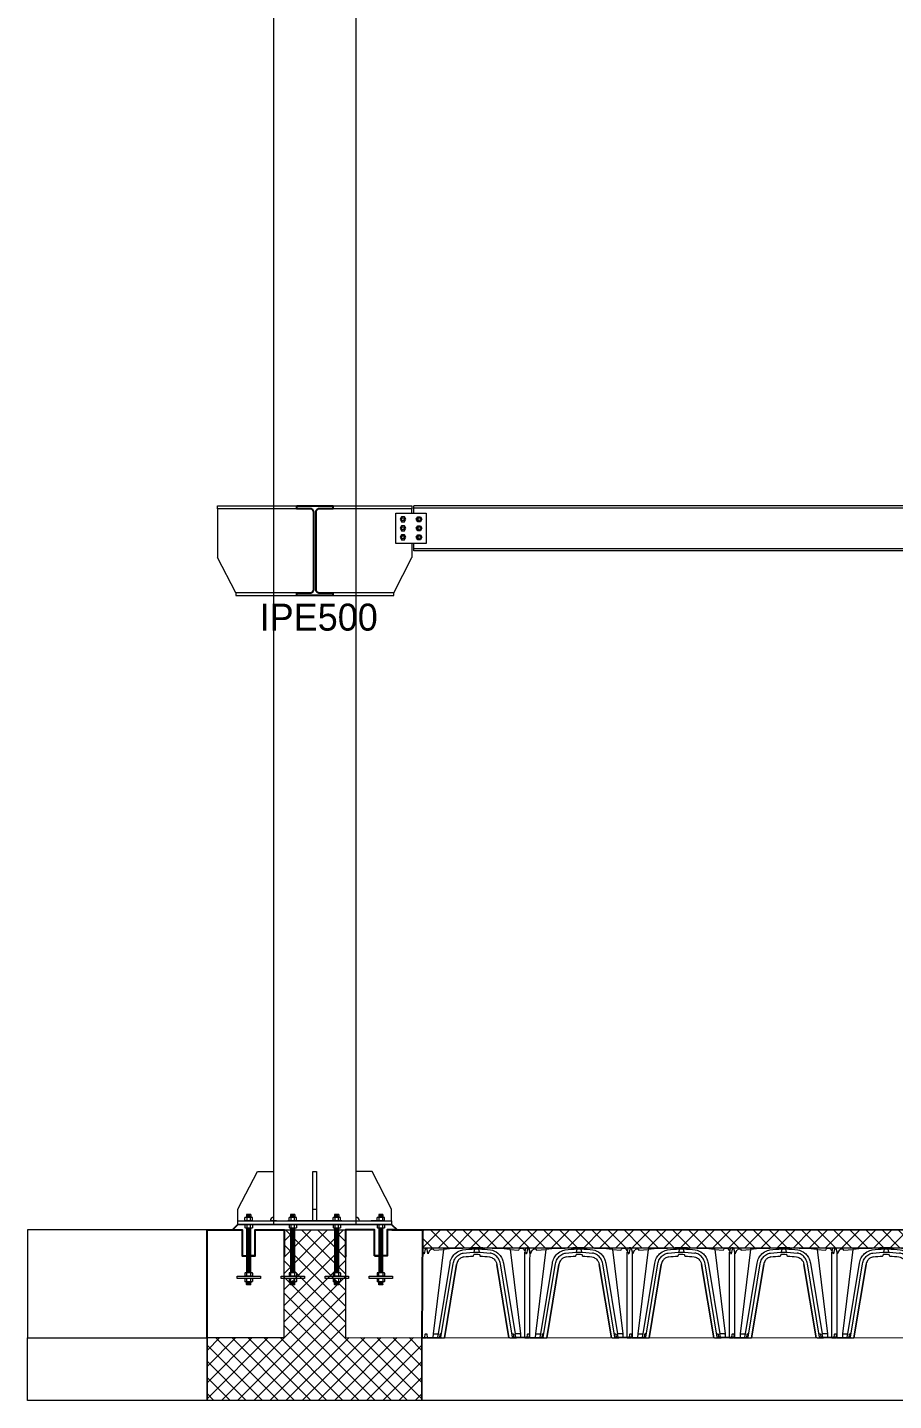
# Model space of a CAD drawing. Header units: millimetres. Extents: x -6949 to 549764, y -83146 to 127128.
# Drawn here: x 509064 to 513887, y 61563 to 69206 of the extents above; entities that cross this region are included whole.
import ezdxf

# ---------------------------------------------------------------- set-up
doc = ezdxf.new("R2010")
doc.units = ezdxf.units.MM
for name, color, linetype, lineweight in [('bulloni', 5, 'Continuous', 9), ('fonda', 7, 'Continuous', 18), ('iglù', 252, 'Continuous', 9), ('piastra', 6, 'Continuous', 18), ('S-BEAM', 5, 'Continuous', 18), ('S-COLS', 7, 'Continuous', 18), ('S-FSTN', 7, 'Continuous', 18), ('S20', 7, 'Continuous', 25), ('SEZIONI acciaio - Steel sections', 7, 'Continuous', 25), ('solaio2', 7, 'Continuous', 9)]:
    doc.layers.add(name, color=color, linetype=linetype, lineweight=lineweight)
doc.layers.add('quote', color=7, linetype='Continuous', lineweight=5, true_color=0x383838)
doc.styles.get("Standard").update_dxf_attribs({"font": ''})
doc.styles.get('Standard').set_extended_font_data('Bahnschrift Light')

# ---------------------------------------------------------------- blocks, each defined once
blk = doc.blocks.new('*U1334')
at = {"layer": 'bulloni'}
for p, q in [((-8.7, -0.3), (8.7, 0.7)), ((-6.7, 6.9), (6.7, 6.2)), ((-6.7, 3.2), (6.7, 3.9)), ((-8.7, -6.9), (8.7, -6)), ((-6.7, -3.5), (6.7, -2.8))]:
    blk.add_line(p, q, dxfattribs=at)
blk = doc.blocks.new('*U1335')
at = {"color": 0, "linetype": 'ByBlock', "lineweight": -2, "transparency": 16777216}
for p in [(0, 227.5), (0, 210), (0, 192.5), (0, 175), (0, 157.5), (0, 140), (0, 122.5), (0, 105), (0, 87.5), (0, 70), (0, 52.5), (0, 35), (0, 17.5), (0, 0)]:
    blk.add_blockref('*U1334', p, dxfattribs=at)
blk = doc.blocks.new('*U1336')
at = {"layer": 'bulloni'}
for p, q in [((-8.7, -0.3), (8.7, 0.7)), ((-6.7, 6.9), (6.7, 6.2)), ((-6.7, 3.2), (6.7, 3.9)), ((-8.7, -6.9), (8.7, -6)), ((-6.7, -3.5), (6.7, -2.8))]:
    blk.add_line(p, q, dxfattribs=at)
blk = doc.blocks.new('*U1316')
at = {"color": 0, "linetype": 'ByBlock', "lineweight": -2, "transparency": 16777216}
for p in [(0, 227.5), (0, 210), (0, 192.5), (0, 175), (0, 157.5), (0, 140), (0, 122.5), (0, 105), (0, 87.5), (0, 70), (0, 52.5), (0, 35), (0, 17.5), (0, 0)]:
    blk.add_blockref('*U1336', p, dxfattribs=at)
blk = doc.blocks.new('*U1317')
at = {"layer": 'bulloni'}
for p, q in [((-8.7, -0.3), (8.7, 0.7)), ((-6.7, 6.9), (6.7, 6.2)), ((-6.7, 3.2), (6.7, 3.9)), ((-8.7, -6.9), (8.7, -6)), ((-6.7, -3.5), (6.7, -2.8))]:
    blk.add_line(p, q, dxfattribs=at)
blk = doc.blocks.new('*U1318')
at = {"color": 0, "linetype": 'ByBlock', "lineweight": -2, "transparency": 16777216}
for p in [(0, 227.5), (0, 210), (0, 192.5), (0, 175), (0, 157.5), (0, 140), (0, 122.5), (0, 105), (0, 87.5), (0, 70), (0, 52.5), (0, 35), (0, 17.5), (0, 0)]:
    blk.add_blockref('*U1317', p, dxfattribs=at)
blk = doc.blocks.new('*U1332')
at = {"layer": 'bulloni'}
for p, q in [((-8.7, -0.3), (8.7, 0.7)), ((-6.7, 6.9), (6.7, 6.2)), ((-6.7, 3.2), (6.7, 3.9)), ((-8.7, -6.9), (8.7, -6)), ((-6.7, -3.5), (6.7, -2.8))]:
    blk.add_line(p, q, dxfattribs=at)
blk = doc.blocks.new('*U1333')
at = {"color": 0, "linetype": 'ByBlock', "lineweight": -2, "transparency": 16777216}
for p in [(0, 227.5), (0, 210), (0, 192.5), (0, 175), (0, 157.5), (0, 140), (0, 122.5), (0, 105), (0, 87.5), (0, 70), (0, 52.5), (0, 35), (0, 17.5), (0, 0)]:
    blk.add_blockref('*U1332', p, dxfattribs=at)
blk = doc.blocks.new('*U1330')
at = {"layer": 'bulloni'}
blk.add_lwpolyline([(-15.6, 0), (-7.8, -13.5), (7.8, -13.5), (15.6, 0), (7.8, 13.5), (-7.8, 13.5)], close=True, dxfattribs=at)
for radius in [9, 7.88]:
    blk.add_circle((0, 0), radius, dxfattribs=at)
blk = doc.blocks.new('*U1331')
at = {"color": 0, "linetype": 'ByBlock', "lineweight": -2, "transparency": 16777216}
for p in [(0, 0), (0, -50), (0, -100)]:
    blk.add_blockref('*U1330', p, dxfattribs=at)
blk = doc.blocks.new('*U1328')
at = {"layer": 'bulloni'}
blk.add_lwpolyline([(-15.6, 0), (-7.8, -13.5), (7.8, -13.5), (15.6, 0), (7.8, 13.5), (-7.8, 13.5)], close=True, dxfattribs=at)
for radius in [9, 7.88]:
    blk.add_circle((0, 0), radius, dxfattribs=at)
blk = doc.blocks.new('*U1329')
at = {"color": 0, "linetype": 'ByBlock', "lineweight": -2, "transparency": 16777216}
for p in [(0, 0), (0, -50), (0, -100)]:
    blk.add_blockref('*U1328', p, dxfattribs=at)
blk = doc.blocks.new('solido h 50')
at = {"linetype": 'Continuous'}
for p, q in [((107.6, 927.3), (108.9, 933.3)), ((107.6, 927.3), (107.6, 927.3)), ((107.6, 927.2), (107.6, 927.3)), ((107.6, 927.2), (107.6, 927.2)), ((107.6, 925.6), (107.6, 927.2)), ((110.2, 934.3), (113.1, 934.3)), ((115.6, 928.1), (114.5, 933.3)), ((117.8, 931.5), (115.8, 928.1)), ((140.9, 931.9), (123.5, 790.9)), ((126.8, 930.8), (126.5, 931.3)), ((140.8, 931.6), (126.8, 930.8)), ((140.9, 931.9), (140.9, 931.9)), ((140.9, 931.9), (140.9, 931.9)), ((140.9, 931.9), (140.9, 931.9)), ((140.9, 931.9), (140.9, 931.9)), ((141.6, 932.6), (141.6, 932.6)), ((150.4, 933.4), (150.3, 933.4)), ((174.8, 934.2), (174.6, 934.2)), ((177, 934.2), (174.7, 934.2)), ((176.1, 934.2), (174.8, 934.2)), ((177, 934.2), (176.1, 934.2)), ((177.3, 934.2), (177, 934.2)), ((177.3, 934.2), (177.3, 934.2)), ((177.3, 934.2), (177.3, 934.2)), ((177.9, 934.2), (177.3, 934.2)), ((177.9, 934.2), (177.3, 934.2)), ((177.9, 934.2), (177.9, 934.2)), ((179, 934.2), (177.9, 934.2)), ((206.9, 934.3), (186.3, 934.3)), ((186.3, 934.3), (206.9, 934.3)), ((190.6, 920.7), (190.6, 920.7)), ((190.6, 920.7), (190.7, 920.7)), ((190.6, 920.7), (190.7, 920.7)), ((190.6, 920.7), (190.6, 920.7)), ((191.4, 921.8), (191.3, 921.3)), ((191.3, 921.3), (191.3, 921.3)), ((191.3, 921.3), (191.3, 921.3)), ((191.6, 922.7), (191.4, 921.9)), ((191.4, 921.9), (191.4, 921.8)), ((191.6, 922.9), (191.6, 922.9)), ((191.6, 922.9), (191.6, 922.7)), ((191.6, 922.9), (191.6, 922.9)), ((191.9, 927.2), (193, 932.3)), ((192.2, 923.6), (192.2, 923.6)), ((200, 934.3), (193.2, 934.3)), ((193.2, 934.3), (193.2, 934.3)), ((199.3, 933), (193.9, 933)), ((200, 934.3), (200, 934.3)), ((200.1, 932.3), (201.2, 927.2)), ((201.5, 922.9), (201.5, 922.9)), ((201.6, 922.7), (201.5, 922.9)), ((201.5, 922.9), (201.5, 922.9)), ((201.7, 921.9), (201.6, 922.7)), ((201.8, 921.6), (201.7, 921.9)), ((201.9, 921.3), (201.8, 921.6)), ((201.9, 921.3), (201.9, 921.3)), ((201.9, 921.3), (201.9, 921.3)), ((202.5, 920.7), (202.6, 920.7)), ((202.6, 920.7), (202.9, 920.7)), ((202.9, 920.7), (202.6, 920.7)), ((242.8, 933.4), (242.8, 933.4)), ((251.6, 932.6), (251.6, 932.6)), ((252.3, 931.9), (252.3, 931.9)), ((252.3, 931.9), (252.3, 931.9)), ((252.3, 931.9), (252.3, 931.9)), ((252.3, 931.9), (252.3, 931.9)), ((252.3, 931.9), (269.6, 790.9)), ((267.8, 930.7), (252.3, 931.6)), ((277.7, 924.7), (274.2, 930.9)), ((277.7, 924.7), (277.7, 924.7)), ((278, 924.7), (279.6, 932.3)), ((278, 924.7), (278, 924.7)), ((278, 924.7), (278, 924.7)), ((278, 924.7), (278, 924.7)), ((280.5, 933), (281.9, 933)), ((282.8, 932.3), (284.5, 924.3)), ((284.5, 924.3), (284.5, 924.4)), ((284.5, 924.4), (284.5, 924.4)), ((286.3, 927.1), (284.7, 924.3)), ((284.8, 924.3), (284.7, 924.3)), ((287.1, 927.3), (286.6, 927.3)), ((287.1, 927.3), (287.1, 927.3)), ((287.1, 784.3), (287.1, 927.3)), ((107.6, 785.4), (107.6, 907.8)), ((151.9, 908.6), (132.4, 790.9)), ((136.8, 785.3), (157.1, 907.8)), ((163, 906.8), (142.7, 784.3)), ((142.7, 784.3), (163, 906.8)), ((151.9, 908.6), (151.9, 908.6)), ((163, 906.8), (163, 906.8)), ((163, 906.8), (163, 906.8)), ((230.2, 906.8), (230.2, 906.8)), ((250.4, 784.3), (230.2, 906.8)), ((230.2, 906.8), (230.2, 906.8)), ((230.2, 906.8), (250.4, 784.3)), ((256.3, 785.3), (236, 907.8)), ((241.2, 908.6), (241.2, 908.6)), ((260.7, 790.9), (241.2, 908.6)), ((107.6, 785.4), (108.2, 785.4)), ((107.6, 784.9), (107.6, 785.4)), ((108.2, 784.9), (107.6, 784.9)), ((107.6, 784.9), (107.6, 784.9)), ((108.2, 785.4), (108.6, 785.4)), ((108.5, 784.9), (108.2, 784.9)), ((108.5, 784.9), (109.7, 784.9)), ((109.8, 785.4), (108.6, 785.4)), ((112.7, 784.9), (109.7, 784.9)), ((109.8, 785.4), (112.2, 785.4)), ((113.5, 785.4), (112.2, 785.4)), ((113.9, 784.9), (112.7, 784.9)), ((112.8, 784.3), (112.7, 784.9)), ((112.8, 784.3), (114, 784.3)), ((114, 785.4), (113.5, 785.4)), ((113.9, 784.9), (130.1, 784.9)), ((114, 784.3), (113.9, 784.9)), ((123.5, 785.4), (114, 785.4)), ((114, 784.3), (130.1, 784.3)), ((123.5, 790.9), (123.4, 784.9)), ((124.4, 790.9), (123.5, 790.9)), ((124.4, 790.9), (132.5, 790.9)), ((130.1, 784.9), (136.4, 784.9)), ((136.8, 784.3), (130.1, 784.3)), ((131.5, 785.3), (132.5, 790.9)), ((135.3, 790.1), (134.9, 785)), ((137.3, 790.9), (136.2, 790.9)), ((136.8, 785.1), (136.8, 784.3)), ((141.1, 784.3), (136.8, 784.3)), ((141.1, 784.3), (142.7, 784.3)), ((252.1, 784.3), (250.4, 784.3)), ((256.5, 784.3), (252.1, 784.3)), ((255.9, 790.9), (256.9, 790.9)), ((256.3, 785.3), (256.4, 784.9)), ((256.8, 784.9), (256.4, 784.9)), ((256.4, 784.9), (256.5, 784.3)), ((256.5, 784.3), (256.9, 784.3)), ((287.1, 784.9), (256.8, 784.9)), ((256.8, 784.9), (256.8, 784.9)), ((256.9, 784.3), (256.9, 784.3)), ((263.1, 784.3), (256.9, 784.3)), ((258.3, 785), (257.8, 790.1)), ((268.7, 790.9), (260.7, 790.9)), ((261.6, 785.3), (260.7, 790.9)), ((279.3, 784.3), (263.1, 784.3)), ((268.7, 790.9), (269.6, 790.9)), ((269.6, 790.9), (269.7, 784.9)), ((279.3, 784.3), (280.5, 784.3)), ((279.9, 790.1), (279.5, 785)), ((286.7, 784.3), (280.5, 784.3)), ((281.8, 790.9), (280.8, 790.9)), ((283.2, 785), (282.7, 790.1)), ((287.1, 784.3), (286.7, 784.3))]:
    blk.add_line(p, q, dxfattribs=at)
for points in [[(173.4, 931, 0.136663), (161.4, 925.6, 0.075513), (156.2, 919.8, 0.069948), (152.9, 912.6, 0.0344), (151.9, 908.6)], [(157.1, 907.8, -0.089518), (159.9, 915.6, -0.08462), (164.5, 921.1, -0.102034), (171.3, 925, -0.039458), (174.2, 925.6)], [(175.1, 919.3, 0.133193), (168.5, 916.4, 0.106303), (164.5, 911.4, 0.076859), (163, 906.8)], [(191.6, 922.9, -0.162784), (192, 923.5, -0.095787), (192.2, 923.6)], [(201, 923.6, -0.128744), (201.2, 923.4, -0.135765), (201.5, 922.9)], [(218, 919.3, -0.115244), (223.8, 917, -0.089496), (227.6, 913.3, -0.111107), (230.2, 906.8)], [(236, 907.8, 0.089518), (233.3, 915.6, 0.08462), (228.7, 921.1, 0.102034), (221.9, 925, 0.039458), (219, 925.6)], [(241.2, 908.6, 0.07966), (238.3, 917.5, 0.08148), (233.1, 924.4, 0.113923), (223.6, 930.1, 0.040821), (219.8, 931)]]:
    blk.add_lwpolyline(points, format="xyb", dxfattribs=at)
for centre, radius, start, end in [((-10694, 899.6), 10801.6, 0.04323, 0.13798), ((110.2, 933), 1.35, 90, 168), ((113.1, 933), 1.35, 12, 90), ((115.7, 928.1), 0.159, 213.856, 328.0392), ((122.1, 929.1), 4.95, 27, 150), ((141.6, 931.9), 0.75, 91.9179, 173.9883), ((141.6, 931.8), 0.75, 91.9181, 173.9882), ((167.2, 680.5), 253.4, 91.6199, 95.8125), ((188.6, 116.1), 818.2, 90.9842, 92.0008), ((196.6, 773.8), 158.8, 91.2231, 98.3969), ((196.6, 773.8), 153.4, 89.9999, 98.3968), ((196.6, 773.8), 147, 92.3342, 98.3969), ((196.6, 773.8), 147, 92.3339, 98.3969), ((196.6, -692.2), 1626.5, 90.3633, 90.6196), ((186.3, 932.8), 1.5, 90, 90.3633), ((190.6, 921.5), 0.75, 276.8301, 347.6969), ((190.6, 921.5), 0.75, 276.7973, 347.7432), ((196.3, 767.4), 156.2, 89.9081, 91.5201), ((193.2, 933), 1.35, 90, 98.8655), ((193.9, 932.1), 0.9, 90, 168), ((196.6, 773.8), 153.4, 81.6032, 90.0001), ((196.8, 763.3), 160.4, 88.5128, 90.0819), ((199.3, 932.1), 0.9, 12, 90), ((200, 933), 1.35, 81.1345, 90), ((196.6, 773.8), 158.8, 81.6031, 88.7768), ((202.6, 921.5), 0.75, 192.2309, 262.2068), ((202.6, 921.5), 0.751, 192.2044, 262.2384), ((196.6, 773.8), 147, 81.6031, 87.5469), ((196.6, 773.8), 147, 81.6031, 87.5469), ((203.8, 90.8), 843.5, 88.01, 89.7898), ((225.9, 680.5), 253.4, 84.1906, 88.3832), ((251.6, 931.9), 0.75, 6.0149, 88.0851), ((251.6, 931.9), 0.75, 6.0148, 88.0852), ((271, 929.1), 3.6, 30, 152.9143), ((277.8, 924.8), 0.15, 213.9796, 339.3171), ((280.5, 932.1), 0.9, 90, 168), ((281.9, 932.1), 0.9, 12, 90), ((284.6, 924.4), 0.15, 200.4704, 330.0115), ((284.6, 924.4), 0.15, 192.0138, 329.9989), ((286.6, 927), 0.3, 90.0075, 149.9931), ((108.2, 906.6), 1.17, 78.7223, 91.1428), ((131.1, 785.3), 0.452, 269.7718, 350.4703), ((134.8, 785), 0.15, 270, 355), ((136.2, 790), 0.9, 90, 175), ((136.4, 785.3), 0.45, 270, 324.2654), ((136.4, 785.3), 0.45, 324.2654, 350.6), ((137.3, 790), 0.9, 56.716, 90), ((255.9, 790), 0.9, 90, 123.284), ((256.9, 790), 0.9, 5, 90), ((258.4, 785), 0.15, 185, 270), ((262.1, 785.3), 0.452, 189.5297, 270.2282), ((279.3, 785), 0.15, 270, 355), ((280.8, 790), 0.9, 90, 175), ((281.8, 790), 0.9, 5, 90), ((283.3, 785), 0.15, 185, 270)]:
    blk.add_arc(centre, radius, start, end, dxfattribs=at)
blk = doc.blocks.new('*U1427')
at = {"layer": 'iglù', "linetype": 'Continuous', "xscale": -3.333639676299367, "yscale": 3.333639676299367, "zscale": 3.333639676299367}
blk.add_blockref('solido h 50', (658, -2864.7), dxfattribs=at)
blk = doc.blocks.new('*U1428')
at = {"layer": 'S-BEAM', "color": 0, "linetype": 'ByBlock', "lineweight": -2, "transparency": 16777216}
for p in [(0, 0), (570, 0), (1140, 0), (1710, 0), (2280, 0), (2850, 0), (3420, 0), (3990, 0), (4560, 0), (5130, 0), (5700, 0)]:
    blk.add_blockref('*U1427', p, dxfattribs=at)

msp = doc.modelspace()

# ---------------------------------------------------------------- hatches: boundary and pattern name
at = {"layer": 'fonda'}
h = msp.add_hatch(dxfattribs=at)
h.set_pattern_fill('ANSI37', color=256, scale=20)
h.set_pattern_definition([(45, (461809.76, 98451.32), (-44.90128, 44.90128), []), (135, (461809.76, 98451.32), (-44.90128, -44.90128), [])])
h.paths.add_polyline_path([(510493, 61913.5), (510063.9, 61913.5), (510063.9, 61913), (510063.9, 61563.4), (511260, 61563.4), (511261, 61913.3), (510834.8, 61914.4), (510834.8, 62512.9), (510493, 62512.9)])
at = {"layer": 'S-BEAM', "true_color": 0xc7c8ca}
h = msp.add_hatch(dxfattribs=at)
h.set_pattern_fill('ANSI37', color=9, scale=20)
h.set_pattern_definition([(45, (461809.76, 98451.345), (-44.90128, 44.90128), []), (135, (461809.76, 98451.345), (-44.90128, -44.90128), [])])
h.paths.add_polyline_path([(517564, 62513.1), (511263.9, 62513), (511263.9, 62413), (517564, 62413.1)])

# ---------------------------------------------------------------- linework, layer by layer
for points in [[(510063.9, 61913.5), (510063.9, 62513), (510233.9, 62513)], [(510309.2, 62369), (510331.9, 62369), (510331.9, 62513)], [(511093.9, 62513), (511263.9, 62513), (511261, 61913.3)]]:
    msp.add_lwpolyline(points)
at = {"layer": 'bulloni'}
for p, q in [((510285.3, 62599.6), (510283.9, 62598.3)), ((510283.9, 62598.3), (510283.9, 62583)), ((510307.9, 62598.3), (510283.9, 62598.3)), ((510306.6, 62599.6), (510285.3, 62599.6)), ((510289.3, 62595.4), (510302.6, 62594.7)), ((510307.9, 62598.3), (510306.6, 62599.6)), ((510307.9, 62598.3), (510307.9, 62583)), ((510530.6, 62599.6), (510529.2, 62598.3)), ((510529.2, 62598.3), (510529.2, 62583)), ((510553.2, 62598.3), (510529.2, 62598.3)), ((510551.9, 62599.6), (510530.6, 62599.6)), ((510534.6, 62595.4), (510547.9, 62594.7)), ((510553.2, 62598.3), (510551.9, 62599.6)), ((510553.2, 62598.3), (510553.2, 62583)), ((510775.9, 62599.6), (510774.5, 62598.3)), ((510774.5, 62598.3), (510774.5, 62583)), ((510798.5, 62598.3), (510774.5, 62598.3)), ((510797.2, 62599.6), (510775.9, 62599.6)), ((510779.9, 62595.4), (510793.2, 62594.7)), ((510798.5, 62598.3), (510797.2, 62599.6)), ((510798.5, 62598.3), (510798.5, 62583)), ((511021.2, 62599.6), (511019.8, 62598.3)), ((511019.8, 62598.3), (511019.8, 62583)), ((511043.8, 62598.3), (511019.8, 62598.3)), ((511042.5, 62599.6), (511021.2, 62599.6)), ((511025.2, 62595.4), (511038.5, 62594.7)), ((511043.8, 62598.3), (511042.5, 62599.6)), ((511043.8, 62598.3), (511043.8, 62583)), ((510277.7, 62583), (510275.2, 62581.3)), ((510275.2, 62565.6), (510275.2, 62581.3)), ((510277.7, 62564), (510275.2, 62565.6)), ((510277.7, 62543), (510275.2, 62541.3)), ((510275.2, 62541.3), (510275.2, 62525.6)), ((510277.7, 62524), (510275.2, 62525.6)), ((510314.2, 62583), (510277.7, 62583)), ((510314.2, 62564), (510277.7, 62564)), ((510277.7, 62543), (510314.2, 62543)), ((510277.7, 62524), (510314.2, 62524)), ((510307.9, 62563), (510283.9, 62563)), ((510283.9, 62524), (510283.9, 62275)), ((510285.5, 62581.3), (510285.5, 62565.6)), ((510285.5, 62541.3), (510285.5, 62525.6)), ((510287.3, 62592.2), (510304.6, 62591.2)), ((510287.3, 62585.5), (510304.6, 62584.6)), ((510289.3, 62588.7), (510302.6, 62588)), ((510306.3, 62565.6), (510306.3, 62581.3)), ((510306.3, 62525.6), (510306.3, 62541.3)), ((510307.9, 62275), (510307.9, 62524)), ((510314.2, 62583), (510316.7, 62581.3)), ((510314.2, 62564), (510316.7, 62565.6)), ((510314.2, 62543), (510316.7, 62541.3)), ((510314.2, 62524), (510316.7, 62525.6)), ((510316.7, 62565.6), (510316.7, 62581.3)), ((510316.7, 62541.3), (510316.7, 62525.6)), ((510523, 62583), (510520.5, 62581.3)), ((510520.5, 62565.6), (510520.5, 62581.3)), ((510523, 62564), (510520.5, 62565.6)), ((510523, 62543), (510520.5, 62541.3)), ((510520.5, 62541.3), (510520.5, 62525.6)), ((510523, 62524), (510520.5, 62525.6)), ((510559.5, 62583), (510523, 62583)), ((510559.5, 62564), (510523, 62564)), ((510523, 62543), (510559.5, 62543)), ((510523, 62524), (510559.5, 62524)), ((510553.2, 62563), (510529.2, 62563)), ((510529.2, 62524), (510529.2, 62275)), ((510530.8, 62581.3), (510530.8, 62565.6)), ((510530.8, 62541.3), (510530.8, 62525.6)), ((510532.6, 62592.2), (510549.9, 62591.2)), ((510532.6, 62585.5), (510549.9, 62584.6)), ((510534.6, 62588.7), (510547.9, 62588)), ((510551.6, 62565.6), (510551.6, 62581.3)), ((510551.6, 62525.6), (510551.6, 62541.3)), ((510553.2, 62275), (510553.2, 62524)), ((510559.5, 62583), (510562, 62581.3)), ((510559.5, 62564), (510562, 62565.6)), ((510559.5, 62543), (510562, 62541.3)), ((510559.5, 62524), (510562, 62525.6)), ((510562, 62565.6), (510562, 62581.3)), ((510562, 62541.3), (510562, 62525.6)), ((510768.3, 62583), (510765.8, 62581.3)), ((510765.8, 62565.6), (510765.8, 62581.3)), ((510768.3, 62564), (510765.8, 62565.6)), ((510768.3, 62543), (510765.8, 62541.3)), ((510765.8, 62541.3), (510765.8, 62525.6)), ((510768.3, 62524), (510765.8, 62525.6)), ((510804.8, 62583), (510768.3, 62583)), ((510804.8, 62564), (510768.3, 62564)), ((510768.3, 62543), (510804.8, 62543)), ((510768.3, 62524), (510804.8, 62524)), ((510798.5, 62563), (510774.5, 62563)), ((510774.5, 62524), (510774.5, 62275)), ((510776.1, 62581.3), (510776.1, 62565.6)), ((510776.1, 62541.3), (510776.1, 62525.6)), ((510777.9, 62592.2), (510795.2, 62591.2)), ((510777.9, 62585.5), (510795.2, 62584.6)), ((510779.9, 62588.7), (510793.2, 62588)), ((510796.9, 62565.6), (510796.9, 62581.3)), ((510796.9, 62525.6), (510796.9, 62541.3)), ((510798.5, 62275), (510798.5, 62524)), ((510804.8, 62583), (510807.3, 62581.3)), ((510804.8, 62564), (510807.3, 62565.6)), ((510804.8, 62543), (510807.3, 62541.3)), ((510804.8, 62524), (510807.3, 62525.6)), ((510807.3, 62565.6), (510807.3, 62581.3)), ((510807.3, 62541.3), (510807.3, 62525.6)), ((511013.6, 62583), (511011.1, 62581.3)), ((511011.1, 62565.6), (511011.1, 62581.3)), ((511013.6, 62564), (511011.1, 62565.6)), ((511013.6, 62543), (511011.1, 62541.3)), ((511011.1, 62541.3), (511011.1, 62525.6)), ((511013.6, 62524), (511011.1, 62525.6)), ((511050.1, 62583), (511013.6, 62583)), ((511050.1, 62564), (511013.6, 62564)), ((511013.6, 62543), (511050.1, 62543)), ((511013.6, 62524), (511050.1, 62524)), ((511043.8, 62563), (511019.8, 62563)), ((511019.8, 62524), (511019.8, 62275)), ((511021.4, 62581.3), (511021.4, 62565.6)), ((511021.4, 62541.3), (511021.4, 62525.6)), ((511023.2, 62592.2), (511040.5, 62591.2)), ((511023.2, 62585.5), (511040.5, 62584.6)), ((511025.2, 62588.7), (511038.5, 62588)), ((511042.2, 62565.6), (511042.2, 62581.3)), ((511042.2, 62525.6), (511042.2, 62541.3)), ((511043.8, 62275), (511043.8, 62524)), ((511050.1, 62583), (511052.6, 62581.3)), ((511050.1, 62564), (511052.6, 62565.6)), ((511050.1, 62543), (511052.6, 62541.3)), ((511050.1, 62524), (511052.6, 62525.6)), ((511052.6, 62565.6), (511052.6, 62581.3)), ((511052.6, 62541.3), (511052.6, 62525.6)), ((510277.7, 62275), (510275.2, 62273.3)), ((510275.2, 62273.3), (510275.2, 62257.6)), ((510277.7, 62256), (510275.2, 62257.6)), ((510277.7, 62243), (510275.2, 62241.3)), ((510275.2, 62241.3), (510275.2, 62225.6)), ((510277.7, 62224), (510275.2, 62225.6)), ((510314.2, 62275), (510277.7, 62275)), ((510314.2, 62256), (510277.7, 62256)), ((510314.2, 62243), (510277.7, 62243)), ((510314.2, 62224), (510277.7, 62224)), ((510283.9, 62208.6), (510283.9, 62224)), ((510285.5, 62257.6), (510285.5, 62273.3)), ((510285.5, 62225.6), (510285.5, 62241.3)), ((510287.3, 62221.4), (510304.6, 62222.4)), ((510287.3, 62214.7), (510304.6, 62215.7)), ((510289.3, 62218.2), (510302.6, 62218.9)), ((510289.3, 62211.5), (510302.6, 62212.3)), ((510306.3, 62273.3), (510306.3, 62257.6)), ((510306.3, 62241.3), (510306.3, 62225.6)), ((510307.9, 62208.6), (510307.9, 62224)), ((510314.2, 62275), (510316.7, 62273.3)), ((510314.2, 62256), (510316.7, 62257.6)), ((510314.2, 62243), (510316.7, 62241.3)), ((510314.2, 62224), (510316.7, 62225.6)), ((510316.7, 62273.3), (510316.7, 62257.6)), ((510316.7, 62241.3), (510316.7, 62225.6)), ((510523, 62275), (510520.5, 62273.3)), ((510520.5, 62273.3), (510520.5, 62257.6)), ((510523, 62256), (510520.5, 62257.6)), ((510523, 62243), (510520.5, 62241.3)), ((510520.5, 62241.3), (510520.5, 62225.6)), ((510523, 62224), (510520.5, 62225.6)), ((510559.5, 62275), (510523, 62275)), ((510559.5, 62256), (510523, 62256)), ((510559.5, 62243), (510523, 62243)), ((510559.5, 62224), (510523, 62224)), ((510529.2, 62208.6), (510529.2, 62224)), ((510530.8, 62257.6), (510530.8, 62273.3)), ((510530.8, 62225.6), (510530.8, 62241.3)), ((510532.6, 62221.4), (510549.9, 62222.4)), ((510532.6, 62214.7), (510549.9, 62215.7)), ((510534.6, 62218.2), (510547.9, 62218.9)), ((510534.6, 62211.5), (510547.9, 62212.3)), ((510551.6, 62273.3), (510551.6, 62257.6)), ((510551.6, 62241.3), (510551.6, 62225.6)), ((510553.2, 62208.6), (510553.2, 62224)), ((510559.5, 62275), (510562, 62273.3)), ((510559.5, 62256), (510562, 62257.6)), ((510559.5, 62243), (510562, 62241.3)), ((510559.5, 62224), (510562, 62225.6)), ((510562, 62273.3), (510562, 62257.6)), ((510562, 62241.3), (510562, 62225.6)), ((510768.3, 62275), (510765.8, 62273.3)), ((510765.8, 62273.3), (510765.8, 62257.6)), ((510768.3, 62256), (510765.8, 62257.6)), ((510768.3, 62243), (510765.8, 62241.3)), ((510765.8, 62241.3), (510765.8, 62225.6)), ((510768.3, 62224), (510765.8, 62225.6)), ((510804.8, 62275), (510768.3, 62275)), ((510804.8, 62256), (510768.3, 62256)), ((510804.8, 62243), (510768.3, 62243)), ((510804.8, 62224), (510768.3, 62224)), ((510774.5, 62208.6), (510774.5, 62224)), ((510776.1, 62257.6), (510776.1, 62273.3)), ((510776.1, 62225.6), (510776.1, 62241.3)), ((510777.9, 62221.4), (510795.2, 62222.4)), ((510777.9, 62214.7), (510795.2, 62215.7)), ((510779.9, 62218.2), (510793.2, 62218.9)), ((510779.9, 62211.5), (510793.2, 62212.3)), ((510796.9, 62273.3), (510796.9, 62257.6)), ((510796.9, 62241.3), (510796.9, 62225.6)), ((510798.5, 62208.6), (510798.5, 62224)), ((510804.8, 62275), (510807.3, 62273.3)), ((510804.8, 62256), (510807.3, 62257.6)), ((510804.8, 62243), (510807.3, 62241.3)), ((510804.8, 62224), (510807.3, 62225.6)), ((510807.3, 62273.3), (510807.3, 62257.6)), ((510807.3, 62241.3), (510807.3, 62225.6)), ((511013.6, 62275), (511011.1, 62273.3)), ((511011.1, 62273.3), (511011.1, 62257.6)), ((511013.6, 62256), (511011.1, 62257.6)), ((511013.6, 62243), (511011.1, 62241.3)), ((511011.1, 62241.3), (511011.1, 62225.6)), ((511013.6, 62224), (511011.1, 62225.6)), ((511050.1, 62275), (511013.6, 62275)), ((511050.1, 62256), (511013.6, 62256)), ((511050.1, 62243), (511013.6, 62243)), ((511050.1, 62224), (511013.6, 62224)), ((511019.8, 62208.6), (511019.8, 62224)), ((511021.4, 62257.6), (511021.4, 62273.3)), ((511021.4, 62225.6), (511021.4, 62241.3)), ((511023.2, 62221.4), (511040.5, 62222.4)), ((511023.2, 62214.7), (511040.5, 62215.7)), ((511025.2, 62218.2), (511038.5, 62218.9)), ((511025.2, 62211.5), (511038.5, 62212.3)), ((511042.2, 62273.3), (511042.2, 62257.6)), ((511042.2, 62241.3), (511042.2, 62225.6)), ((511043.8, 62208.6), (511043.8, 62224)), ((511050.1, 62275), (511052.6, 62273.3)), ((511050.1, 62256), (511052.6, 62257.6)), ((511050.1, 62243), (511052.6, 62241.3)), ((511050.1, 62224), (511052.6, 62225.6)), ((511052.6, 62273.3), (511052.6, 62257.6)), ((511052.6, 62241.3), (511052.6, 62225.6)), ((510285.3, 62207.3), (510283.9, 62208.6)), ((510307.9, 62208.6), (510283.9, 62208.6)), ((510306.6, 62207.3), (510285.3, 62207.3)), ((510307.9, 62208.6), (510306.6, 62207.3)), ((510530.6, 62207.3), (510529.2, 62208.6)), ((510553.2, 62208.6), (510529.2, 62208.6)), ((510551.9, 62207.3), (510530.6, 62207.3)), ((510553.2, 62208.6), (510551.9, 62207.3)), ((510775.9, 62207.3), (510774.5, 62208.6)), ((510798.5, 62208.6), (510774.5, 62208.6)), ((510797.2, 62207.3), (510775.9, 62207.3)), ((510798.5, 62208.6), (510797.2, 62207.3)), ((511021.2, 62207.3), (511019.8, 62208.6)), ((511043.8, 62208.6), (511019.8, 62208.6)), ((511042.5, 62207.3), (511021.2, 62207.3)), ((511043.8, 62208.6), (511042.5, 62207.3))]:
    msp.add_line(p, q, dxfattribs=at)
for points in [[(510230.9, 62256), (510360.9, 62256), (510360.9, 62243), (510230.9, 62243), (510230.9, 62256)], [(510476.2, 62256), (510606.2, 62256), (510606.2, 62243), (510476.2, 62243), (510476.2, 62256)], [(510721.5, 62256), (510851.5, 62256), (510851.5, 62243), (510721.5, 62243), (510721.5, 62256)], [(510966.8, 62256), (511096.8, 62256), (511096.8, 62243), (510966.8, 62243), (510966.8, 62256)]]:
    msp.add_lwpolyline(points, dxfattribs=at)
for centre, radius, start, end in [((510280.4, 62574.1), 8.9, 54.26215, 125.73785), ((510280.4, 62572.9), 8.9, 234.26215, 305.73785), ((510280.4, 62534.1), 8.9, 54.26215, 125.73785), ((510280.4, 62532.9), 8.9, 234.26215, 305.73785), ((510295.9, 62549.9), 33.1, 71.68582, 108.31418), ((510295.9, 62597), 33.1, 251.68582, 288.31418), ((510295.9, 62509.9), 33.1, 71.68582, 108.31418), ((510295.9, 62557), 33.1, 251.68582, 288.31418), ((510311.5, 62574.1), 8.9, 54.26215, 125.73785), ((510311.5, 62572.9), 8.9, 234.26215, 305.73785), ((510311.5, 62534.1), 8.9, 54.26215, 125.73785), ((510311.5, 62532.9), 8.9, 234.26215, 305.73785), ((510525.7, 62574.1), 8.9, 54.26215, 125.73785), ((510525.7, 62572.9), 8.9, 234.26215, 305.73785), ((510525.7, 62534.1), 8.9, 54.26215, 125.73785), ((510525.7, 62532.9), 8.9, 234.26215, 305.73785), ((510541.2, 62549.9), 33.1, 71.68582, 108.31418), ((510541.2, 62597), 33.1, 251.68582, 288.31418), ((510541.2, 62509.9), 33.1, 71.68582, 108.31418), ((510541.2, 62557), 33.1, 251.68582, 288.31418), ((510556.8, 62574.1), 8.9, 54.26215, 125.73785), ((510556.8, 62572.9), 8.9, 234.26215, 305.73785), ((510556.8, 62534.1), 8.9, 54.26215, 125.73785), ((510556.8, 62532.9), 8.9, 234.26215, 305.73785), ((510771, 62574.1), 8.9, 54.26215, 125.73785), ((510771, 62572.9), 8.9, 234.26215, 305.73785), ((510771, 62534.1), 8.9, 54.26215, 125.73785), ((510771, 62532.9), 8.9, 234.26215, 305.73785), ((510786.5, 62549.9), 33.1, 71.68582, 108.31418), ((510786.5, 62597), 33.1, 251.68582, 288.31418), ((510786.5, 62509.9), 33.1, 71.68582, 108.31418), ((510786.5, 62557), 33.1, 251.68582, 288.31418), ((510802.1, 62574.1), 8.9, 54.26215, 125.73785), ((510802.1, 62572.9), 8.9, 234.26215, 305.73785), ((510802.1, 62534.1), 8.9, 54.26215, 125.73785), ((510802.1, 62532.9), 8.9, 234.26215, 305.73785), ((511016.3, 62574.1), 8.9, 54.26215, 125.73785), ((511016.3, 62572.9), 8.9, 234.26215, 305.73785), ((511016.3, 62534.1), 8.9, 54.26215, 125.73785), ((511016.3, 62532.9), 8.9, 234.26215, 305.73785), ((511031.8, 62549.9), 33.1, 71.68582, 108.31418), ((511031.8, 62597), 33.1, 251.68582, 288.31418), ((511031.8, 62509.9), 33.1, 71.68582, 108.31418), ((511031.8, 62557), 33.1, 251.68582, 288.31418), ((511047.4, 62574.1), 8.9, 54.26215, 125.73785), ((511047.4, 62572.9), 8.9, 234.26215, 305.73785), ((511047.4, 62534.1), 8.9, 54.26215, 125.73785), ((511047.4, 62532.9), 8.9, 234.26215, 305.73785), ((510280.4, 62266.1), 8.9, 54.26215, 125.73785), ((510280.4, 62264.9), 8.9, 234.26215, 305.73785), ((510280.4, 62234.1), 8.9, 54.26215, 125.73785), ((510280.4, 62232.9), 8.9, 234.26215, 305.73785), ((510295.9, 62241.9), 33.1, 71.68582, 108.31418), ((510295.9, 62289), 33.1, 251.68582, 288.31418), ((510295.9, 62209.9), 33.1, 71.68582, 108.31418), ((510295.9, 62257), 33.1, 251.68582, 288.31418), ((510311.5, 62266.1), 8.9, 54.26215, 125.73785), ((510311.5, 62264.9), 8.9, 234.26215, 305.73785), ((510311.5, 62234.1), 8.9, 54.26215, 125.73785), ((510311.5, 62232.9), 8.9, 234.26215, 305.73785), ((510525.7, 62266.1), 8.9, 54.26215, 125.73785), ((510525.7, 62264.9), 8.9, 234.26215, 305.73785), ((510525.7, 62234.1), 8.9, 54.26215, 125.73785), ((510525.7, 62232.9), 8.9, 234.26215, 305.73785), ((510541.2, 62241.9), 33.1, 71.68582, 108.31418), ((510541.2, 62289), 33.1, 251.68582, 288.31418), ((510541.2, 62209.9), 33.1, 71.68582, 108.31418), ((510541.2, 62257), 33.1, 251.68582, 288.31418), ((510556.8, 62266.1), 8.9, 54.26215, 125.73785), ((510556.8, 62264.9), 8.9, 234.26215, 305.73785), ((510556.8, 62234.1), 8.9, 54.26215, 125.73785), ((510556.8, 62232.9), 8.9, 234.26215, 305.73785), ((510771, 62266.1), 8.9, 54.26215, 125.73785), ((510771, 62264.9), 8.9, 234.26215, 305.73785), ((510771, 62234.1), 8.9, 54.26215, 125.73785), ((510771, 62232.9), 8.9, 234.26215, 305.73785), ((510786.5, 62241.9), 33.1, 71.68582, 108.31418), ((510786.5, 62289), 33.1, 251.68582, 288.31418), ((510786.5, 62209.9), 33.1, 71.68582, 108.31418), ((510786.5, 62257), 33.1, 251.68582, 288.31418), ((510802.1, 62266.1), 8.9, 54.26215, 125.73785), ((510802.1, 62264.9), 8.9, 234.26215, 305.73785), ((510802.1, 62234.1), 8.9, 54.26215, 125.73785), ((510802.1, 62232.9), 8.9, 234.26215, 305.73785), ((511016.3, 62266.1), 8.9, 54.26215, 125.73785), ((511016.3, 62264.9), 8.9, 234.26215, 305.73785), ((511016.3, 62234.1), 8.9, 54.26215, 125.73785), ((511016.3, 62232.9), 8.9, 234.26215, 305.73785), ((511031.8, 62241.9), 33.1, 71.68582, 108.31418), ((511031.8, 62289), 33.1, 251.68582, 288.31418), ((511031.8, 62209.9), 33.1, 71.68582, 108.31418), ((511031.8, 62257), 33.1, 251.68582, 288.31418), ((511047.4, 62266.1), 8.9, 54.26215, 125.73785), ((511047.4, 62264.9), 8.9, 234.26215, 305.73785), ((511047.4, 62234.1), 8.9, 54.26215, 125.73785), ((511047.4, 62232.9), 8.9, 234.26215, 305.73785)]:
    msp.add_arc(centre, radius, start, end, dxfattribs=at)
at = {"layer": 'fonda'}
for points in [[(510063.9, 62513), (509063.9, 62513), (509063.9, 61913), (510063.9, 61913), (510063.9, 62513)], [(517564, 62513), (511263.9, 62513), (511261, 61913.3), (517563.9, 61913.5), (517564, 62513)]]:
    msp.add_lwpolyline(points, dxfattribs=at)
for points in [[(510493, 61913.5), (510493, 62512.9), (510834.8, 62512.9), (510834.8, 61914.4), (511261, 61913.3), (511260, 61563.4), (510063.9, 61563.4), (510063.9, 61913.5)], [(509063.9, 61913), (510063.9, 61913), (510063.9, 61563.4), (509063.9, 61563.4)], [(511261, 61913.3), (517563.9, 61913.5), (517563.9, 61563.4), (511260, 61563.4)]]:
    msp.add_lwpolyline(points, close=True, dxfattribs=at)
at = {"layer": 'piastra'}
for p, q in [((510122.9, 66527.4), (510122.9, 66256.1)), ((511204.9, 66503.4), (511204.9, 66527.4)), ((511204.9, 66333.4), (511204.9, 66256.1)), ((510224.6, 66059.4), (510122.9, 66256.1)), ((511103.3, 66059.4), (511204.9, 66256.1))]:
    msp.add_line(p, q, dxfattribs=at)
for points in [[(510637.8, 66527.4), (510122.9, 66527.4), (510122.9, 66543.4), (511204.9, 66543.4), (511204.9, 66527.4), (510690, 66527.4)], [(510637.8, 66059.4), (510224.6, 66059.4), (510224.6, 66043.4), (511103.3, 66043.4), (511103.3, 66059.4), (510690, 66059.4)], [(510235.9, 62563), (510235.9, 62627.9), (510344.7, 62838.5), (510435.4, 62838.5)], [(510235.9, 62563), (510235.9, 62627.9), (510344.7, 62838.5), (510435.4, 62838.5)], [(511092, 62563), (511092, 62627.9), (510983.2, 62838.5), (510892.4, 62838.5)], [(511092, 62563), (511092, 62627.9), (510983.2, 62838.5), (510892.4, 62838.5)], [(510653.9, 62627.9), (510673.9, 62627.9)], [(510235.9, 62543), (510235.9, 62563), (511091.9, 62563), (511091.9, 62543)], [(510235.9, 62543), (511091.9, 62543)]]:
    msp.add_lwpolyline(points, dxfattribs=at)
for points in [[(511114.9, 66503.4), (511284.9, 66503.4), (511284.9, 66333.4), (511114.9, 66333.4)], [(510653.9, 62838.5), (510673.9, 62838.5), (510673.9, 62563), (510653.9, 62563)]]:
    msp.add_lwpolyline(points, close=True, dxfattribs=at)
for centre, start, end in [((510435.4, 62563), 89.81819, 180.18181), ((510892.5, 62563), 359.81819, 90.18181)]:
    msp.add_arc(centre, 19.9, start, end, dxfattribs=at)
at = {"layer": 'S-BEAM'}
for p, q in [((517612.9, 66543.4), (511215, 66543.4)), ((511215, 66503.4), (511215, 66543.4)), ((517612.9, 66530.9), (511215, 66530.9)), ((511215, 66293.4), (511215, 66333.4)), ((511215, 66305.9), (517612.9, 66305.9)), ((517612.9, 66293.4), (511215, 66293.4))]:
    msp.add_line(p, q, dxfattribs=at)
at = {"layer": 'S-COLS'}
msp.add_lwpolyline([(510435.4, 74543.4), (510892.4, 74543.4), (510892.4, 62543.4), (510435.4, 62543.4)], close=True, dxfattribs=at)
at = {"layer": 'S-FSTN'}
for p, q in [((510892.4, 62838.5), (510892.4, 62563)), ((510892.4, 62715.7), (510892.4, 62685.7)), ((510385.4, 62543), (510410.4, 62543)), ((510450.4, 62563), (510420.4, 62563)), ((510892.4, 62563), (511092, 62563)), ((511007.2, 62563), (510977.2, 62563))]:
    msp.add_line(p, q, dxfattribs=at)
msp.add_lwpolyline([(510235.9, 62563), (510235.9, 62563), (510235.9, 62563), (511092, 62563), (511092, 62543), (510235.9, 62543), (510235.9, 62543), (510235.9, 62563)], dxfattribs=at)
at = {"layer": 'S20'}
for points in [[(510235.9, 62543), (510205.9, 62513), (510205.9, 62513), (510205.9, 62513), (510259.9, 62513), (510259.9, 62368.3), (510283.9, 62368.3)], [(511091.9, 62543), (511121.9, 62513), (511121.9, 62513), (511121.9, 62513), (511067.8, 62513), (511067.8, 62368.3), (511043.8, 62368.3)], [(510331.9, 62369), (510331.9, 62513), (510385.7, 62513), (510493, 62513), (510493, 62369), (510493, 62369), (510493, 62369)], [(510995.8, 62369), (510995.8, 62513), (510942.2, 62513), (510834.8, 62513), (510834.8, 62369), (510838.4, 62369), (510838.4, 62369)]]:
    msp.add_lwpolyline(points, dxfattribs=at)
for points in [[(510331.9, 62369), (510307.9, 62369)], [(510995.8, 62369), (511019.8, 62369)]]:
    msp.add_lwpolyline(points, close=True, dxfattribs=at)
at = {"layer": 'SEZIONI acciaio - Steel sections'}
msp.add_lwpolyline([(510563.9, 66543.4), (510763.9, 66543.4), (510763.9, 66527.4), (510690, 66527.4, 0.414214), (510669, 66506.4), (510669, 66080.4, 0.414214), (510690, 66059.4), (510763.9, 66059.4), (510763.9, 66043.4), (510563.9, 66043.4), (510563.9, 66059.4), (510637.8, 66059.4, 0.414214), (510658.8, 66080.4), (510658.8, 66506.4, 0.414214), (510637.8, 66527.4), (510563.9, 66527.4)], format="xyb", close=True, dxfattribs=at)
at = {"layer": 'solaio2'}
for p, q in [((510513.9, 62563), (510813.9, 62563)), ((510513.9, 62563), (510813.9, 62563)), ((510813.9, 62563), (510513.9, 62563)), ((510813.9, 62563), (510513.9, 62563))]:
    msp.add_line(p, q, dxfattribs=at)
for points in [[(511263.9, 62513), (517564, 62512.6)], [(511263.9, 62413), (517564, 62413.1)]]:
    msp.add_lwpolyline(points, dxfattribs=at)

# ---------------------------------------------------------------- block references
for name, p in [('*U1331', (511154.9, 66468.4)), ('*U1335', (510295.9, 62283.5)), ('*U1333', (510541.2, 62283.5)), ('*U1318', (510786.5, 62283.5)), ('*U1316', (511031.8, 62283.5))]:
    msp.add_blockref(name, p)
at = {"xscale": -1}
msp.add_blockref('*U1329', (511244.9, 66468.4), dxfattribs=at)
at = {"layer": 'S-BEAM'}
msp.add_blockref('*U1428', (511563.1, 62163), dxfattribs=at)

# ---------------------------------------------------------------- texts
at = {"layer": 'quote', "insert": (510356.9, 65998.8), "char_height": 150, "attachment_point": 1}
msp.add_mtext_dynamic_manual_height_columns('IPE500', width=854.219, gutter_width=1, heights=[0], dxfattribs=at)

doc.saveas('drawing.dxf')
